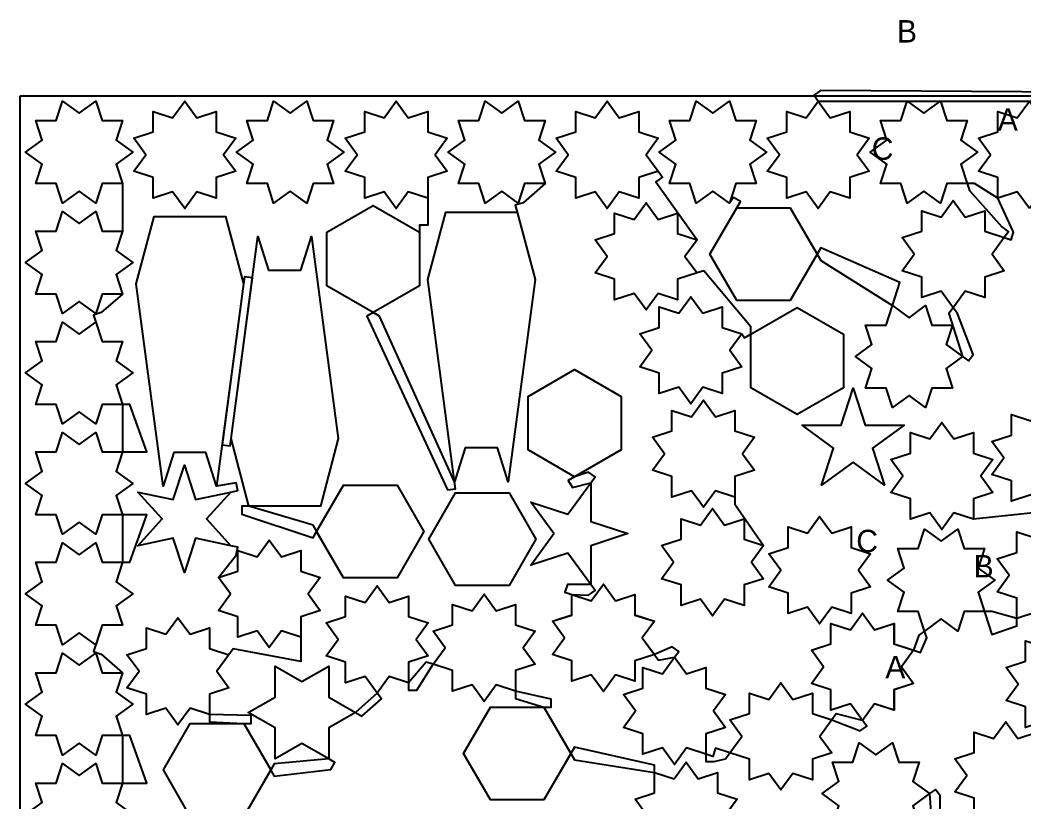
# Model space of a CAD drawing. Extents: x -15 to 2800, y 0 to 2188.
# Drawn here: x 0 to 1830, y 762 to 2188 of the extents above; entities that cross this region are included whole.
import ezdxf

# ---------------------------------------------------------------- set-up
doc = ezdxf.new("R2010")
doc.units = 0
doc.header["$LTSCALE"] = 41
doc.styles.get("Standard").update_dxf_attribs({"font": 'txt', "height": 1})

msp = doc.modelspace()

# ---------------------------------------------------------------- linework, layer by layer
at = {"layer": 'BORDER_D0_T132.1_RK1_A0_W0_EM1'}
for points in [[(2193.9, 2054.7), (1459.57, 2059.34), (1447.68, 2050.7), (1455.45, 2040), (1477.4, 2009.8), (1512.9, 2021.33), (1512.9, 1984), (1548.41, 1972.46), (1526.46, 1942.26), (1548.41, 1912.06), (1512.9, 1900.52), (1512.9, 1863.19)], [(186.81, 1889.59), (149.48, 1889.59), (137.94, 1854.09), (107.74, 1876.03), (77.54, 1854.09), (66, 1889.59), (28.67, 1889.59), (40.2, 1925.1), (10, 1947.04), (40.2, 1968.99), (28.67, 2004.49), (66, 2004.49), (77.54, 2040), (107.74, 2018.06), (137.94, 2040), (149.48, 2004.49), (186.81, 2004.49), (175.28, 1968.99), (205.48, 1947.04), (175.28, 1925.1), (186.81, 1889.59), (186.81, 1803.06), (175.28, 1767.56), (205.48, 1745.61), (175.28, 1723.67), (186.81, 1688.16), (147.84, 1654.26), (133.85, 1649.72), (137.94, 1637.14), (149.48, 1601.63), (186.81, 1601.63), (175.28, 1566.13), (205.48, 1544.18), (175.28, 1522.24), (186.81, 1486.73), (186.81, 1400.2), (175.28, 1364.69), (205.48, 1342.75), (175.28, 1320.81), (186.81, 1285.3), (186.81, 1198.77), (175.28, 1163.26), (205.48, 1141.32), (175.28, 1119.38), (186.81, 1083.87), (149.48, 1083.87), (133.85, 1035.78), (147.84, 1031.24), (186.81, 997.4), (175.28, 961.9), (205.48, 939.95), (175.28, 918.01), (186.81, 882.5), (186.81, 796.01), (175.28, 760.5)], [(522.79, 1854.09), (492.59, 1876.03), (462.39, 1854.09), (450.85, 1889.59), (413.52, 1889.59), (425.05, 1925.1), (394.85, 1947.04), (425.05, 1968.99), (413.52, 2004.49), (450.85, 2004.49), (462.39, 2040), (492.59, 2018.06), (522.79, 2040), (534.33, 2004.49), (571.66, 2004.49), (560.13, 1968.99), (590.33, 1947.04), (560.13, 1925.1), (571.66, 1889.59)], [(957.34, 1889.59), (920.01, 1889.59), (908.47, 1854.09), (878.27, 1876.03), (848.06, 1854.09), (836.53, 1889.59), (799.19, 1889.59), (810.73, 1925.1), (780.53, 1947.04), (810.73, 1968.99), (799.19, 2004.49), (836.53, 2004.49), (848.06, 2040), (878.27, 2018.06), (908.47, 2040), (920.01, 2004.49), (957.34, 2004.49), (945.8, 1968.99), (976.01, 1947.04), (945.8, 1925.1), (957.34, 1889.59), (917.17, 1854.29), (902.96, 1850.52), (906.34, 1837.73), (938.92, 1714.76), (890.05, 1345.85), (870.51, 1407.34), (811.86, 1407.34), (792.32, 1345.85), (655.28, 1647.63), (643.82, 1654.25), (559.17, 1703.12), (559.17, 1800.86), (643.82, 1849.73), (728.46, 1800.86)], [(743.26, 1863.19), (707.75, 1874.72), (685.81, 1844.52), (663.86, 1874.72), (628.36, 1863.19), (628.36, 1900.52), (592.85, 1912.06), (614.79, 1942.26), (592.85, 1972.46), (628.36, 1984), (628.36, 2021.33), (663.86, 2009.8), (685.81, 2040), (707.75, 2009.8), (743.26, 2021.33), (743.26, 1984), (778.76, 1972.46), (756.82, 1942.26), (778.76, 1912.06), (743.26, 1900.52), (743.26, 1814.09), (728.46, 1814.09), (728.46, 1703.12), (643.82, 1654.25), (632.36, 1647.63), (779.48, 1330.81), (794.05, 1332.74), (792.32, 1345.85), (743.45, 1714.76), (776.03, 1837.73), (906.34, 1837.73)], [(1128.1, 1863.19), (1092.59, 1874.72), (1070.65, 1844.52), (1048.71, 1874.72), (1013.2, 1863.19), (1013.2, 1900.52), (977.7, 1912.06), (999.64, 1942.26), (977.7, 1972.46), (1013.2, 1984), (1013.2, 2021.33), (1048.71, 2009.8), (1070.65, 2040), (1092.59, 2009.8), (1128.1, 2021.33), (1128.1, 1984), (1163.61, 1972.46), (1141.66, 1942.26), (1163.61, 1912.06), (1171.38, 1901.35), (1159.49, 1892.71), (1234.34, 1787.11), (1212.39, 1756.91), (1234.34, 1726.71)], [(1840.27, 1844.52), (1818.32, 1874.72), (1782.81, 1863.19), (1740.15, 1889.59), (1689.59, 1889.59), (1678.05, 1854.09), (1647.85, 1876.03), (1617.65, 1854.09), (1606.11, 1889.59), (1568.78, 1889.59), (1580.31, 1925.1), (1550.11, 1947.04), (1580.31, 1968.99), (1568.78, 2004.49), (1606.11, 2004.49), (1617.65, 2040), (1647.85, 2018.06), (1678.05, 2040), (1689.59, 2004.49), (1726.92, 2004.49), (1715.39, 1968.99), (1745.59, 1947.04), (1715.39, 1925.1), (1726.92, 1889.59), (1731.01, 1877.01), (1790.37, 1810.49), (1802.27, 1801.85), (1794.49, 1791.14), (1772.55, 1760.94), (1794.49, 1730.74), (1758.98, 1719.2), (1758.98, 1681.87), (1723.48, 1693.4), (1701.53, 1663.2), (1693.76, 1652.5), (1718.64, 1574.05), (1688.44, 1552.1), (1699.98, 1516.6), (1662.64, 1516.6), (1651.11, 1481.09), (1620.9, 1503.04), (1590.7, 1481.09), (1579.16, 1516.6), (1541.83, 1516.6), (1553.37, 1552.1), (1523.16, 1574.05), (1553.37, 1595.99), (1541.83, 1631.5), (1579.16, 1631.5), (1590.7, 1667), (1604.33, 1708.94), (1459.92, 1772.22), (1453.3, 1760.76), (1404.43, 1676.12), (1306.69, 1676.12), (1257.82, 1760.76), (1306.69, 1845.41), (1313.31, 1856.87), (1300.58, 1864.22), (1293.27, 1854.09), (1263.06, 1876.03), (1232.86, 1854.09), (1221.32, 1889.59), (1183.99, 1889.59), (1195.53, 1925.1), (1165.32, 1947.04), (1195.53, 1968.99), (1183.99, 2004.49), (1221.32, 2004.49), (1232.86, 2040), (1263.06, 2018.06), (1293.27, 2040), (1304.81, 2004.49), (1342.14, 2004.49), (1330.6, 1968.99), (1360.81, 1947.04), (1330.6, 1925.1), (1342.14, 1889.59)], [(1306.69, 1845.41), (1404.43, 1845.41), (1459.92, 1749.31), (1590.7, 1667), (1620.9, 1645.06), (1651.11, 1667), (1662.64, 1631.5), (1699.98, 1631.5), (1688.44, 1595.99), (1729.35, 1566.27), (1737.99, 1578.16), (1709.31, 1652.5), (1701.53, 1663.2), (1679.59, 1693.4), (1644.08, 1681.87), (1644.08, 1719.2), (1608.58, 1730.74), (1630.52, 1760.94), (1608.58, 1791.14), (1644.08, 1802.68), (1644.08, 1840.01), (1679.59, 1828.48), (1701.53, 1858.68), (1723.48, 1828.48), (1758.98, 1840.01), (1758.98, 1802.68), (1807.07, 1787.06), (1811.61, 1801.04), (1782.81, 1863.19), (1782.81, 1900.52), (1747.31, 1912.06), (1769.25, 1942.26), (1747.31, 1972.46), (1782.81, 1984), (1782.81, 2021.33), (1818.32, 2009.8), (1840.27, 2040)], [(1512.9, 1863.19), (1477.4, 1874.72), (1455.45, 1844.52), (1433.51, 1874.72), (1398, 1863.19), (1398, 1900.52), (1362.5, 1912.06), (1384.44, 1942.26), (1362.5, 1972.46), (1398, 1984), (1398, 2021.33), (1433.51, 2009.8), (1455.45, 2040), (2180.67, 2040)], [(1163.61, 1912.06), (1128.1, 1900.52), (1128.1, 1863.19)], [(571.66, 1889.59), (534.33, 1889.59), (522.79, 1854.09)], [(1342.14, 1889.59), (1304.81, 1889.59), (1293.27, 1854.09)], [(1501.6, 1517.1), (1416.95, 1468.23), (1332.31, 1517.1), (1332.31, 1628.07), (1246.92, 1730.8), (1234.34, 1726.71), (1198.83, 1715.17), (1198.83, 1677.84), (1163.32, 1689.37), (1141.38, 1659.17), (1119.44, 1689.37), (1083.93, 1677.84), (1083.93, 1715.17), (1048.42, 1726.71), (1070.37, 1756.91), (1048.42, 1787.11), (1083.93, 1798.65), (1083.93, 1835.98), (1119.44, 1824.45), (1141.38, 1854.65), (1163.32, 1824.45), (1198.83, 1835.98), (1198.83, 1798.65), (1234.34, 1787.11)], [(186.81, 1688.16), (149.48, 1688.16), (137.94, 1652.66), (107.74, 1674.6), (77.54, 1652.66), (66, 1688.16), (28.67, 1688.16), (40.2, 1723.67), (10, 1745.61), (40.2, 1767.56), (28.67, 1803.06), (66, 1803.06), (77.54, 1838.57), (107.74, 1816.63), (137.94, 1838.57), (149.48, 1803.06), (186.81, 1803.06)], [(511.92, 1062.04), (476.42, 1073.57), (454.47, 1043.37), (432.53, 1073.57), (397.02, 1062.04), (397.02, 1099.37), (361.52, 1110.91), (383.46, 1141.11), (361.52, 1171.31), (394.1, 1211.94), (397.17, 1226.32), (384.23, 1229.09), (319.85, 1242.85), (299.59, 1180.22), (279.32, 1242.85), (214.94, 1229.09), (259.06, 1277.96), (214.94, 1326.83), (279.32, 1313.06), (299.59, 1375.7), (319.85, 1313.06), (384.23, 1326.83), (397.17, 1329.59), (394.1, 1343.97), (358.45, 1337.71), (338.9, 1399.19), (280.25, 1399.19), (260.7, 1337.71), (211.84, 1706.62), (244.41, 1829.59), (374.73, 1829.59), (407.32, 1706.62), (368.45, 1413.19), (383.03, 1411.26), (384.76, 1424.37), (433.63, 1793.28), (453.18, 1731.8), (511.83, 1731.8), (531.37, 1793.28), (580.24, 1424.37), (547.66, 1301.4), (404.11, 1301.4), (404.11, 1286.7), (534.13, 1243.65), (540.74, 1255.11), (589.61, 1339.76), (687.35, 1339.76), (736.22, 1255.11), (687.35, 1170.47)], [(687.35, 1170.47), (589.61, 1170.47), (534.13, 1266.57), (417.34, 1301.4), (384.76, 1424.37), (423.63, 1717.8), (409.05, 1719.73), (407.32, 1706.62), (358.45, 1337.71)], [(1315.98, 1615.82), (1294.03, 1585.62), (1315.98, 1555.41), (1280.47, 1543.88), (1280.47, 1506.54), (1244.96, 1518.08), (1223.02, 1487.88), (1201.08, 1518.08), (1165.57, 1506.54), (1165.57, 1543.88), (1130.06, 1555.41), (1152.01, 1585.62), (1130.06, 1615.82), (1165.57, 1627.36), (1165.57, 1664.69), (1201.08, 1653.15), (1223.02, 1683.36), (1244.96, 1653.15), (1280.47, 1664.69), (1280.47, 1627.36), (1315.98, 1615.82), (1320.85, 1608.22), (1332.31, 1614.84), (1416.95, 1663.71), (1501.6, 1614.84), (1501.6, 1517.1)], [(137.94, 1048.36), (107.74, 1070.31), (77.54, 1048.36), (66, 1083.87), (28.67, 1083.87), (40.2, 1119.38), (10, 1141.32), (40.2, 1163.26), (28.67, 1198.77), (66, 1198.77), (77.54, 1234.28), (107.74, 1212.33), (137.94, 1234.28), (149.48, 1198.77), (200.04, 1198.77), (230.91, 1285.3), (149.48, 1285.3), (137.94, 1249.8), (107.74, 1271.74), (77.54, 1249.8), (66, 1285.3), (28.67, 1285.3), (40.2, 1320.81), (10, 1342.75), (40.2, 1364.69), (28.67, 1400.2), (66, 1400.2), (77.54, 1435.71), (107.74, 1413.76), (137.94, 1435.71), (149.48, 1400.2), (230.91, 1400.2), (200.04, 1486.73), (149.48, 1486.73), (137.94, 1451.23), (107.74, 1473.17), (77.54, 1451.23), (66, 1486.73), (28.67, 1486.73), (40.2, 1522.24), (10, 1544.18), (40.2, 1566.13), (28.67, 1601.63), (66, 1601.63), (77.54, 1637.14), (107.74, 1615.19), (137.94, 1637.14)], [(1852.78, 1107.62), (1817.28, 1096.08), (1771.75, 1108.94), (1721.18, 1108.94), (1709.65, 1073.43), (1679.44, 1095.38), (1649.24, 1073.43), (1638.54, 1065.66), (1629, 1038.33), (1607.05, 1008.13), (1629, 977.92), (1593.49, 966.39), (1593.49, 929.05), (1557.99, 940.59), (1536.04, 910.39), (1487.95, 922.04), (1480.17, 911.33), (1458.23, 881.13), (1480.17, 850.93), (1444.67, 839.39), (1444.67, 802.06), (1409.16, 813.59), (1387.21, 783.39), (1365.27, 813.59), (1329.77, 802.06), (1329.77, 839.39), (1294.26, 850.93), (1268.04, 859.45), (1263.19, 844.53), (1250.61, 848.62), (1215.1, 860.15), (1193.16, 829.95), (1171.21, 860.15), (1135.71, 848.62), (1135.71, 885.95), (1100.2, 897.49), (1122.15, 927.69), (1100.2, 957.89), (1135.71, 969.43), (1135.71, 1006.76), (1171.21, 995.23), (1193.16, 1025.43), (1200.93, 1036.13), (1189.04, 1044.77), (1156.5, 1030.68), (1120.99, 1019.14), (1120.99, 981.81), (1085.48, 993.34), (1063.54, 963.14), (1041.6, 993.34), (1006.09, 981.81), (1006.09, 1019.14), (970.59, 1030.68), (992.53, 1060.88), (970.59, 1091.08), (1006.09, 1102.62), (1006.09, 1139.95), (1036.51, 1138.72), (1048.41, 1147.36), (1040.63, 1158.06), (998.89, 1215.52), (931.35, 1193.57), (973.09, 1251.02), (931.35, 1308.47), (998.89, 1286.53), (1040.63, 1343.98), (1048.41, 1354.68), (1036.51, 1363.32), (1011.13, 1354.79), (926.48, 1403.66), (926.48, 1501.4), (1011.13, 1550.27), (1095.78, 1501.4), (1095.78, 1403.66)], [(1576.32, 1339.66), (1518.87, 1381.4), (1461.42, 1339.66), (1483.36, 1407.19), (1425.91, 1448.93), (1496.92, 1448.93), (1518.87, 1516.47), (1540.81, 1448.93), (1611.82, 1448.93)], [(1303.54, 1317.76), (1268.03, 1329.3), (1246.09, 1299.1), (1224.15, 1329.3), (1188.64, 1317.76), (1188.64, 1355.1), (1153.13, 1366.63), (1175.08, 1396.84), (1153.13, 1427.04), (1188.64, 1438.58), (1188.64, 1475.91), (1224.15, 1464.37), (1246.09, 1494.58), (1268.03, 1464.37), (1303.54, 1475.91), (1303.54, 1438.58), (1339.05, 1427.04), (1317.1, 1396.84), (1339.05, 1366.63), (1303.54, 1355.1), (1303.54, 1304.53), (1355.59, 1229.31), (1333.65, 1199.11), (1355.59, 1168.9)], [(1843.03, 1321.71), (1807.52, 1310.17), (1807.52, 1347.5), (1772.02, 1359.04), (1793.96, 1389.24), (1772.02, 1419.45), (1807.52, 1430.98), (1807.52, 1468.32), (1843.03, 1456.78)], [(1611.82, 1448.93), (1554.37, 1407.19), (1576.32, 1339.66)], [(1922.42, 1296.94), (1738.32, 1277.29), (1702.81, 1288.83), (1680.87, 1258.63), (1658.92, 1288.83), (1623.42, 1277.29), (1623.42, 1314.63), (1587.91, 1326.16), (1609.86, 1356.37), (1587.91, 1386.57), (1623.42, 1398.11), (1623.42, 1435.44), (1658.92, 1423.9), (1680.87, 1454.11), (1702.81, 1423.9), (1738.32, 1435.44), (1738.32, 1398.11), (1773.82, 1386.57)], [(1095.78, 1403.66), (999.67, 1348.17), (1007.02, 1335.44), (1040.63, 1343.98), (1040.63, 1272.96), (1108.17, 1251.02), (1040.63, 1229.08), (1040.63, 1158.06), (998.05, 1158.02), (993.51, 1144.04), (1041.6, 1128.42), (1063.54, 1158.62), (1085.48, 1128.42), (1120.99, 1139.95), (1120.99, 1102.62), (1156.5, 1091.08), (1134.55, 1060.88), (1164.27, 1019.98), (1193.16, 1025.43), (1215.1, 995.23), (1250.61, 1006.76), (1250.61, 969.43), (1286.11, 957.89), (1264.17, 927.69), (1286.11, 897.49), (1250.61, 885.95), (1250.61, 835.39), (1265.31, 835.39), (1286.48, 840.22), (1294.26, 850.93), (1316.2, 881.13), (1294.26, 911.33), (1329.77, 922.87), (1329.77, 960.2), (1365.27, 948.67), (1387.21, 978.87), (1409.16, 948.67), (1444.67, 960.2), (1444.67, 922.87), (1480.17, 911.33), (1531.93, 891.04), (1543.82, 899.68), (1536.04, 910.39), (1514.1, 940.59), (1478.59, 929.05), (1478.59, 966.39), (1443.09, 977.92), (1465.03, 1008.13), (1443.09, 1038.33), (1478.59, 1049.87), (1478.59, 1087.2), (1514.1, 1075.67), (1536.04, 1105.87), (1557.99, 1075.67), (1593.49, 1087.2), (1593.49, 1049.87), (1641.58, 1034.24), (1653.33, 1060.85), (1649.24, 1073.43), (1637.7, 1108.94), (1600.37, 1108.94), (1611.91, 1144.44), (1581.7, 1166.39), (1611.91, 1188.33), (1600.37, 1223.84), (1637.7, 1223.84), (1649.24, 1259.34), (1679.44, 1237.4), (1709.65, 1259.34), (1721.18, 1223.84), (1758.52, 1223.84), (1746.98, 1188.33), (1777.18, 1166.39), (1746.98, 1144.44), (1772.14, 1067), (1817.28, 1082.85), (1817.28, 1133.41), (1781.77, 1144.95), (1803.71, 1175.15), (1781.77, 1205.36), (1817.28, 1216.89), (1817.28, 1254.23), (1852.78, 1242.69)], [(1773.82, 1386.57), (1751.88, 1356.37), (1773.82, 1326.16), (1738.32, 1314.63), (1738.32, 1277.29)], [(384.23, 1326.83), (340.12, 1277.96), (384.23, 1229.09)], [(1355.59, 1168.9), (1320.09, 1157.37), (1320.09, 1120.03), (1284.58, 1131.57), (1262.64, 1101.37), (1240.69, 1131.57), (1205.19, 1120.03), (1205.19, 1157.37), (1169.68, 1168.9), (1191.63, 1199.11), (1169.68, 1229.31), (1205.19, 1240.85), (1205.19, 1278.18), (1240.69, 1266.64), (1262.64, 1296.85), (1284.58, 1266.64), (1320.09, 1278.18), (1320.09, 1240.85), (1355.59, 1229.31)], [(361.52, 1171.31), (397.02, 1182.85), (397.02, 1220.18), (432.53, 1208.65), (454.47, 1238.85), (476.42, 1208.65), (511.92, 1220.18), (511.92, 1182.85), (547.43, 1171.31), (525.48, 1141.11), (547.43, 1110.91), (511.92, 1099.37), (511.92, 1017.94), (388.63, 1040.79), (380.86, 1030.09), (358.91, 999.88), (380.86, 969.68), (345.35, 958.14), (345.35, 907.58), (408.12, 904.52), (463.6, 808.41), (566.84, 820.71), (574.19, 833.44), (562.74, 840.06), (513.87, 868.27), (465, 840.06), (465, 896.49), (416.13, 924.7), (465, 952.92), (465, 1009.35), (513.87, 981.13), (562.74, 1009.35), (562.74, 952.92), (623.06, 918.09), (658.82, 949.6), (651.04, 960.3), (629.1, 990.5), (593.59, 978.97), (593.59, 1016.3), (558.08, 1027.84), (580.03, 1058.04), (558.08, 1088.24), (593.59, 1099.78), (593.59, 1137.11), (629.1, 1125.58), (651.04, 1155.78), (672.98, 1125.58), (708.49, 1137.11), (708.49, 1099.78), (744, 1088.24), (722.05, 1058.04), (744, 1027.84), (708.49, 1016.3), (708.49, 965.74), (723.19, 965.74), (753.1, 1012.64), (775.04, 1042.84), (753.1, 1073.05), (788.6, 1084.58), (788.6, 1121.92), (824.11, 1110.38), (846.05, 1140.58), (868, 1110.38), (903.5, 1121.92), (903.5, 1084.58), (939.01, 1073.05), (917.07, 1042.84), (939.01, 1012.64), (903.5, 1001.1), (903.5, 950.54), (955.21, 934.43), (1010.7, 838.33), (1156.88, 815.4), (1192.38, 803.86), (1214.33, 834.07), (1236.27, 803.86), (1271.78, 815.4), (1271.78, 778.07), (1307.28, 766.53)], [(310.38, 735.22), (261.51, 819.87), (310.38, 904.52), (421.35, 904.52), (421.35, 919.22), (345.35, 920.81), (309.84, 932.35), (287.9, 902.14), (265.96, 932.35), (230.45, 920.81), (230.45, 958.14), (194.94, 969.68), (216.89, 999.88), (194.94, 1030.09), (230.45, 1041.62), (230.45, 1078.96), (265.96, 1067.42), (287.9, 1097.62), (309.84, 1067.42), (345.35, 1078.96), (345.35, 1041.62), (380.86, 1030.09)], [(40.2, 760.5), (28.67, 796.01), (66, 796.01), (77.54, 831.51), (107.74, 809.57), (137.94, 831.51), (149.48, 796.01), (230.91, 796.01), (200.04, 882.5), (149.48, 882.5), (137.94, 846.99), (107.74, 868.94), (77.54, 846.99), (66, 882.5), (28.67, 882.5), (40.2, 918.01), (10, 939.95), (40.2, 961.9), (28.67, 997.4), (66, 997.4), (77.54, 1032.91), (107.74, 1010.96), (137.94, 1032.91), (149.48, 997.4), (186.81, 997.4)], [(1143.31, 736.33), (1121.37, 766.53), (1156.88, 778.07), (1156.88, 828.63), (1010.7, 861.25), (1004.08, 849.79), (955.21, 765.14), (857.47, 765.14), (808.6, 849.79), (857.47, 934.43), (968.44, 934.43), (968.44, 949.13), (903.5, 963.77), (868, 975.31), (846.05, 945.1), (824.11, 975.31), (788.6, 963.77), (788.6, 1001.1), (753.1, 1012.64), (740.52, 1016.73), (708.49, 978.97), (672.98, 990.5), (651.04, 960.3), (611.61, 924.7), (562.74, 896.49), (562.74, 840.06), (463.6, 831.33), (456.99, 819.87), (408.12, 735.22)], [(1833.36, 934.98), (1797.85, 946.52), (1819.8, 976.72), (1797.85, 1006.93), (1833.36, 1018.46)], [(1739.67, 730.93), (1739.67, 768.26), (1704.16, 779.8), (1726.1, 810), (1704.16, 840.2), (1739.67, 851.74), (1739.67, 889.07), (1775.17, 877.54), (1797.12, 907.74), (1819.06, 877.54), (1854.57, 889.07)], [(1492.9, 754.76), (1462.7, 776.71), (1492.9, 798.65), (1481.36, 834.16), (1518.7, 834.16), (1530.23, 869.66), (1560.44, 847.72), (1590.64, 869.66), (1602.18, 834.16), (1639.51, 834.16), (1627.97, 798.65), (1658.18, 776.71), (1661.67, 726.1)], [(1677.23, 726.1), (1677.52, 772.59), (1668.88, 784.48), (1658.18, 776.71), (1627.97, 754.76)], [(1307.28, 766.53), (1285.34, 736.33)]]:
    msp.add_lwpolyline(points, dxfattribs=at)
for points in [[(357.61, 1863.19), (322.1, 1874.72), (300.15, 1844.52), (278.21, 1874.72), (242.71, 1863.19), (242.71, 1900.52), (207.2, 1912.06), (229.14, 1942.26), (207.2, 1972.46), (242.71, 1984), (242.71, 2021.33), (278.21, 2009.8), (300.15, 2040), (322.1, 2009.8), (357.61, 2021.33), (357.61, 1984), (393.11, 1972.46), (371.17, 1942.26), (393.11, 1912.06), (357.61, 1900.52), (357.61, 1863.19)], [(793.95, 1156.36), (745.08, 1241.01), (793.95, 1325.66), (891.69, 1325.66), (940.56, 1241.01), (891.69, 1156.36), (793.95, 1156.36)], [(1515.39, 1105.22), (1479.88, 1116.76), (1457.94, 1086.56), (1435.99, 1116.76), (1400.48, 1105.22), (1400.48, 1142.56), (1364.98, 1154.09), (1386.92, 1184.3), (1364.98, 1214.5), (1400.48, 1226.04), (1400.48, 1263.37), (1435.99, 1251.83), (1457.94, 1282.04), (1479.88, 1251.83), (1515.39, 1263.37), (1515.39, 1226.04), (1550.89, 1214.5), (1528.95, 1184.3), (1550.89, 1154.09), (1515.39, 1142.56), (1515.39, 1105.22)]]:
    msp.add_lwpolyline(points, close=True, dxfattribs=at)
at = {"layer": 'BORDER_D0_T132_RK1_A0_W0_EM1_RI1_ID0006'}
for points in [[(205.48, 1947.05), (175.28, 1925.1), (186.81, 1889.6), (149.48, 1889.6), (137.94, 1854.09), (107.74, 1876.03), (77.54, 1854.09), (66, 1889.6), (28.67, 1889.6), (40.2, 1925.1), (10, 1947.05), (40.2, 1968.99), (28.67, 2004.5), (66, 2004.5), (77.54, 2040), (107.74, 2018.06), (137.94, 2040), (149.48, 2004.5), (186.81, 2004.5), (175.28, 1968.99), (205.48, 1947.05)], [(300.16, 1844.52), (278.21, 1874.72), (242.71, 1863.19), (242.71, 1900.52), (207.2, 1912.05), (229.14, 1942.26), (207.2, 1972.45), (242.71, 1984), (242.71, 2021.32), (278.21, 2009.79), (300.16, 2040), (322.1, 2009.79), (357.62, 2021.32), (357.62, 1984), (393.12, 1972.45), (371.18, 1942.26), (393.12, 1912.05), (357.62, 1900.52), (357.62, 1863.19), (322.1, 1874.72), (300.16, 1844.52)], [(590.33, 1947.05), (560.13, 1925.1), (571.66, 1889.6), (534.33, 1889.6), (522.79, 1854.09), (492.59, 1876.03), (462.39, 1854.09), (450.85, 1889.6), (413.52, 1889.6), (425.05, 1925.1), (394.85, 1947.05), (425.05, 1968.99), (413.52, 2004.5), (450.85, 2004.5), (462.39, 2040), (492.59, 2018.06), (522.79, 2040), (534.33, 2004.5), (571.66, 2004.5), (560.13, 1968.99), (590.33, 1947.05)], [(685.81, 1844.52), (663.86, 1874.72), (628.36, 1863.19), (628.36, 1900.52), (592.85, 1912.05), (614.79, 1942.26), (592.85, 1972.45), (628.36, 1984), (628.36, 2021.32), (663.86, 2009.79), (685.81, 2040), (707.75, 2009.79), (743.27, 2021.32), (743.27, 1984), (778.77, 1972.45), (756.83, 1942.26), (778.77, 1912.05), (743.27, 1900.52), (743.27, 1863.19), (707.75, 1874.72), (685.81, 1844.52)], [(976.01, 1947.05), (945.81, 1925.1), (957.34, 1889.6), (920.01, 1889.6), (908.47, 1854.09), (878.27, 1876.03), (848.07, 1854.09), (836.53, 1889.6), (799.2, 1889.6), (810.73, 1925.1), (780.53, 1947.05), (810.73, 1968.99), (799.2, 2004.5), (836.53, 2004.5), (848.07, 2040), (878.27, 2018.06), (908.47, 2040), (920.01, 2004.5), (957.34, 2004.5), (945.81, 1968.99), (976.01, 1947.05)], [(1070.65, 1844.52), (1048.7, 1874.72), (1013.2, 1863.19), (1013.2, 1900.52), (977.69, 1912.05), (999.63, 1942.26), (977.69, 1972.45), (1013.2, 1984), (1013.2, 2021.32), (1048.7, 2009.79), (1070.65, 2040), (1092.59, 2009.79), (1128.11, 2021.32), (1128.11, 1984), (1163.61, 1972.45), (1141.67, 1942.26), (1163.61, 1912.05), (1128.11, 1900.52), (1128.11, 1863.19), (1092.59, 1874.72), (1070.65, 1844.52)], [(1360.8, 1947.05), (1330.6, 1925.1), (1342.13, 1889.6), (1304.8, 1889.6), (1293.26, 1854.09), (1263.06, 1876.03), (1232.86, 1854.09), (1221.32, 1889.6), (1183.99, 1889.6), (1195.52, 1925.1), (1165.32, 1947.05), (1195.52, 1968.99), (1183.99, 2004.5), (1221.32, 2004.5), (1232.86, 2040), (1263.06, 2018.06), (1293.26, 2040), (1304.8, 2004.5), (1342.13, 2004.5), (1330.6, 1968.99), (1360.8, 1947.05)], [(1455.45, 1844.52), (1433.5, 1874.72), (1398, 1863.19), (1398, 1900.52), (1362.49, 1912.05), (1384.43, 1942.26), (1362.49, 1972.45), (1398, 1984), (1398, 2021.32), (1433.5, 2009.79), (1455.45, 2040), (1477.39, 2009.79), (1512.91, 2021.32), (1512.91, 1984), (1548.41, 1972.45), (1526.47, 1942.26), (1548.41, 1912.05), (1512.91, 1900.52), (1512.91, 1863.19), (1477.39, 1874.72), (1455.45, 1844.52)], [(1745.59, 1947.05), (1715.39, 1925.1), (1726.92, 1889.6), (1689.59, 1889.6), (1678.05, 1854.09), (1647.85, 1876.03), (1617.65, 1854.09), (1606.11, 1889.6), (1568.78, 1889.6), (1580.31, 1925.1), (1550.11, 1947.05), (1580.31, 1968.99), (1568.78, 2004.5), (1606.11, 2004.5), (1617.65, 2040), (1647.85, 2018.06), (1678.05, 2040), (1689.59, 2004.5), (1726.92, 2004.5), (1715.39, 1968.99), (1745.59, 1947.05)], [(1840.27, 1844.52), (1818.32, 1874.72), (1782.82, 1863.19), (1782.82, 1900.52), (1747.31, 1912.05), (1769.25, 1942.26), (1747.31, 1972.45), (1782.82, 1984), (1782.82, 2021.32), (1818.32, 2009.79), (1840.27, 2040), (1862.21, 2009.79), (1897.73, 2021.32), (1897.73, 1984), (1933.23, 1972.45), (1911.29, 1942.26), (1933.23, 1912.05), (1897.73, 1900.52), (1897.73, 1863.19), (1862.21, 1874.72), (1840.27, 1844.52)], [(1141.38, 1659.18), (1119.43, 1689.38), (1083.93, 1677.85), (1083.93, 1715.18), (1048.42, 1726.71), (1070.36, 1756.92), (1048.42, 1787.11), (1083.93, 1798.66), (1083.93, 1835.98), (1119.43, 1824.45), (1141.38, 1854.66), (1163.32, 1824.45), (1198.84, 1835.98), (1198.84, 1798.66), (1234.34, 1787.11), (1212.4, 1756.92), (1234.34, 1726.71), (1198.84, 1715.18), (1198.84, 1677.85), (1163.32, 1689.38), (1141.38, 1659.18)], [(1701.53, 1663.21), (1679.58, 1693.41), (1644.08, 1681.88), (1644.08, 1719.21), (1608.57, 1730.74), (1630.51, 1760.95), (1608.57, 1791.14), (1644.08, 1802.69), (1644.08, 1840.01), (1679.58, 1828.48), (1701.53, 1858.69), (1723.47, 1828.48), (1758.99, 1840.01), (1758.99, 1802.69), (1794.49, 1791.14), (1772.55, 1760.95), (1794.49, 1730.74), (1758.99, 1719.21), (1758.99, 1681.88), (1723.47, 1693.41), (1701.53, 1663.21)], [(205.48, 1745.62), (175.28, 1723.67), (186.81, 1688.17), (149.48, 1688.17), (137.94, 1652.66), (107.74, 1674.6), (77.54, 1652.66), (66, 1688.17), (28.67, 1688.17), (40.2, 1723.67), (10, 1745.62), (40.2, 1767.56), (28.67, 1803.07), (66, 1803.07), (77.54, 1838.57), (107.74, 1816.63), (137.94, 1838.57), (149.48, 1803.07), (186.81, 1803.07), (175.28, 1767.56), (205.48, 1745.62)], [(1223.02, 1487.88), (1201.07, 1518.08), (1165.57, 1506.55), (1165.57, 1543.88), (1130.06, 1555.41), (1152, 1585.62), (1130.06, 1615.81), (1165.57, 1627.36), (1165.57, 1664.68), (1201.07, 1653.15), (1223.02, 1683.36), (1244.96, 1653.15), (1280.48, 1664.68), (1280.48, 1627.36), (1315.98, 1615.81), (1294.04, 1585.62), (1315.98, 1555.41), (1280.48, 1543.88), (1280.48, 1506.55), (1244.96, 1518.08), (1223.02, 1487.88)], [(1718.64, 1574.05), (1688.44, 1552.1), (1699.97, 1516.6), (1662.64, 1516.6), (1651.1, 1481.09), (1620.9, 1503.03), (1590.7, 1481.09), (1579.16, 1516.6), (1541.83, 1516.6), (1553.36, 1552.1), (1523.16, 1574.05), (1553.36, 1595.99), (1541.83, 1631.5), (1579.16, 1631.5), (1590.7, 1667), (1620.9, 1645.06), (1651.1, 1667), (1662.64, 1631.5), (1699.97, 1631.5), (1688.44, 1595.99), (1718.64, 1574.05)], [(205.48, 1544.19), (175.28, 1522.24), (186.81, 1486.74), (149.48, 1486.74), (137.94, 1451.23), (107.74, 1473.17), (77.54, 1451.23), (66, 1486.74), (28.67, 1486.74), (40.2, 1522.24), (10, 1544.19), (40.2, 1566.13), (28.67, 1601.64), (66, 1601.64), (77.54, 1637.14), (107.74, 1615.2), (137.94, 1637.14), (149.48, 1601.64), (186.81, 1601.64), (175.28, 1566.13), (205.48, 1544.19)], [(1246.09, 1299.1), (1224.14, 1329.3), (1188.64, 1317.77), (1188.64, 1355.1), (1153.13, 1366.63), (1175.07, 1396.84), (1153.13, 1427.03), (1188.64, 1438.58), (1188.64, 1475.9), (1224.14, 1464.37), (1246.09, 1494.58), (1268.03, 1464.37), (1303.55, 1475.9), (1303.55, 1438.58), (1339.05, 1427.03), (1317.11, 1396.84), (1339.05, 1366.63), (1303.55, 1355.1), (1303.55, 1317.77), (1268.03, 1329.3), (1246.09, 1299.1)], [(1864.97, 1291.51), (1843.02, 1321.71), (1807.52, 1310.18), (1807.52, 1347.51), (1772.01, 1359.04), (1793.95, 1389.25), (1772.01, 1419.44), (1807.52, 1430.99), (1807.52, 1468.31), (1843.02, 1456.78), (1864.97, 1486.99), (1886.91, 1456.78), (1922.43, 1468.31), (1922.43, 1430.99), (1957.93, 1419.44), (1935.99, 1389.25), (1957.93, 1359.04), (1922.43, 1347.51), (1922.43, 1310.18), (1886.91, 1321.71), (1864.97, 1291.51)], [(1680.87, 1258.63), (1658.92, 1288.83), (1623.42, 1277.3), (1623.42, 1314.63), (1587.91, 1326.16), (1609.85, 1356.37), (1587.91, 1386.56), (1623.42, 1398.11), (1623.42, 1435.43), (1658.92, 1423.9), (1680.87, 1454.11), (1702.81, 1423.9), (1738.33, 1435.43), (1738.33, 1398.11), (1773.83, 1386.56), (1751.89, 1356.37), (1773.83, 1326.16), (1738.33, 1314.63), (1738.33, 1277.3), (1702.81, 1288.83), (1680.87, 1258.63)], [(205.48, 1342.76), (175.28, 1320.81), (186.81, 1285.31), (149.48, 1285.31), (137.94, 1249.8), (107.74, 1271.74), (77.54, 1249.8), (66, 1285.31), (28.67, 1285.31), (40.2, 1320.81), (10, 1342.76), (40.2, 1364.7), (28.67, 1400.21), (66, 1400.21), (77.54, 1435.71), (107.74, 1413.77), (137.94, 1435.71), (149.48, 1400.21), (186.81, 1400.21), (175.28, 1364.7), (205.48, 1342.76)], [(1262.64, 1101.37), (1240.69, 1131.57), (1205.19, 1120.04), (1205.19, 1157.37), (1169.68, 1168.9), (1191.62, 1199.11), (1169.68, 1229.3), (1205.19, 1240.85), (1205.19, 1278.17), (1240.69, 1266.64), (1262.64, 1296.85), (1284.58, 1266.64), (1320.1, 1278.17), (1320.1, 1240.85), (1355.6, 1229.3), (1333.66, 1199.11), (1355.6, 1168.9), (1320.1, 1157.37), (1320.1, 1120.04), (1284.58, 1131.57), (1262.64, 1101.37)], [(1457.94, 1086.56), (1435.99, 1116.76), (1400.49, 1105.23), (1400.49, 1142.56), (1364.98, 1154.09), (1386.92, 1184.3), (1364.98, 1214.49), (1400.49, 1226.04), (1400.49, 1263.36), (1435.99, 1251.83), (1457.94, 1282.04), (1479.88, 1251.83), (1515.4, 1263.36), (1515.4, 1226.04), (1550.9, 1214.49), (1528.96, 1184.3), (1550.9, 1154.09), (1515.4, 1142.56), (1515.4, 1105.23), (1479.88, 1116.76), (1457.94, 1086.56)], [(1874.73, 1077.42), (1852.78, 1107.62), (1817.28, 1096.09), (1817.28, 1133.42), (1781.77, 1144.95), (1803.71, 1175.16), (1781.77, 1205.35), (1817.28, 1216.9), (1817.28, 1254.22), (1852.78, 1242.69), (1874.73, 1272.9), (1896.67, 1242.69), (1932.19, 1254.22), (1932.19, 1216.9), (1967.69, 1205.35), (1945.75, 1175.16), (1967.69, 1144.95), (1932.19, 1133.42), (1932.19, 1096.09), (1896.67, 1107.62), (1874.73, 1077.42)], [(1777.18, 1166.39), (1746.98, 1144.44), (1758.51, 1108.94), (1721.18, 1108.94), (1709.64, 1073.43), (1679.44, 1095.37), (1649.24, 1073.43), (1637.7, 1108.94), (1600.37, 1108.94), (1611.9, 1144.44), (1581.7, 1166.39), (1611.9, 1188.33), (1600.37, 1223.84), (1637.7, 1223.84), (1649.24, 1259.34), (1679.44, 1237.4), (1709.64, 1259.34), (1721.18, 1223.84), (1758.51, 1223.84), (1746.98, 1188.33), (1777.18, 1166.39)], [(205.48, 1141.32), (175.28, 1119.37), (186.81, 1083.87), (149.48, 1083.87), (137.94, 1048.36), (107.74, 1070.3), (77.54, 1048.36), (66, 1083.87), (28.67, 1083.87), (40.2, 1119.37), (10, 1141.32), (40.2, 1163.26), (28.67, 1198.77), (66, 1198.77), (77.54, 1234.27), (107.74, 1212.33), (137.94, 1234.27), (149.48, 1198.77), (186.81, 1198.77), (175.28, 1163.26), (205.48, 1141.32)], [(454.47, 1043.37), (432.52, 1073.57), (397.02, 1062.04), (397.02, 1099.37), (361.51, 1110.9), (383.45, 1141.11), (361.51, 1171.3), (397.02, 1182.85), (397.02, 1220.17), (432.52, 1208.64), (454.47, 1238.85), (476.41, 1208.64), (511.93, 1220.17), (511.93, 1182.85), (547.43, 1171.3), (525.49, 1141.11), (547.43, 1110.9), (511.93, 1099.37), (511.93, 1062.04), (476.41, 1073.57), (454.47, 1043.37)], [(651.04, 960.31), (629.09, 990.51), (593.59, 978.98), (593.59, 1016.31), (558.08, 1027.84), (580.02, 1058.05), (558.08, 1088.24), (593.59, 1099.79), (593.59, 1137.11), (629.09, 1125.58), (651.04, 1155.79), (672.98, 1125.58), (708.5, 1137.11), (708.5, 1099.79), (744, 1088.24), (722.06, 1058.05), (744, 1027.84), (708.5, 1016.31), (708.5, 978.98), (672.98, 990.51), (651.04, 960.31)], [(1063.54, 963.15), (1041.59, 993.35), (1006.09, 981.82), (1006.09, 1019.15), (970.58, 1030.68), (992.52, 1060.89), (970.58, 1091.08), (1006.09, 1102.63), (1006.09, 1139.95), (1041.59, 1128.42), (1063.54, 1158.63), (1085.48, 1128.42), (1121, 1139.95), (1121, 1102.63), (1156.5, 1091.08), (1134.56, 1060.89), (1156.5, 1030.68), (1121, 1019.15), (1121, 981.82), (1085.48, 993.35), (1063.54, 963.15)], [(846.05, 945.11), (824.1, 975.31), (788.6, 963.78), (788.6, 1001.11), (753.09, 1012.64), (775.03, 1042.85), (753.09, 1073.04), (788.6, 1084.59), (788.6, 1121.91), (824.1, 1110.38), (846.05, 1140.59), (867.99, 1110.38), (903.51, 1121.91), (903.51, 1084.59), (939.01, 1073.04), (917.07, 1042.85), (939.01, 1012.64), (903.51, 1001.11), (903.51, 963.78), (867.99, 975.31), (846.05, 945.11)], [(1536.04, 910.39), (1514.09, 940.59), (1478.59, 929.06), (1478.59, 966.39), (1443.08, 977.92), (1465.02, 1008.13), (1443.08, 1038.32), (1478.59, 1049.87), (1478.59, 1087.19), (1514.09, 1075.66), (1536.04, 1105.87), (1557.98, 1075.66), (1593.5, 1087.19), (1593.5, 1049.87), (1629, 1038.32), (1607.06, 1008.13), (1629, 977.92), (1593.5, 966.39), (1593.5, 929.06), (1557.98, 940.59), (1536.04, 910.39)], [(287.9, 902.15), (265.95, 932.35), (230.45, 920.82), (230.45, 958.15), (194.94, 969.68), (216.88, 999.89), (194.94, 1030.08), (230.45, 1041.63), (230.45, 1078.95), (265.95, 1067.42), (287.9, 1097.63), (309.84, 1067.42), (345.36, 1078.95), (345.36, 1041.63), (380.86, 1030.08), (358.92, 999.89), (380.86, 969.68), (345.36, 958.15), (345.36, 920.82), (309.84, 932.35), (287.9, 902.15)], [(1890.81, 878.99), (1868.86, 909.19), (1833.36, 897.66), (1833.36, 934.99), (1797.85, 946.52), (1819.79, 976.73), (1797.85, 1006.92), (1833.36, 1018.47), (1833.36, 1055.79), (1868.86, 1044.26), (1890.81, 1074.47), (1912.75, 1044.26), (1948.27, 1055.79), (1948.27, 1018.47), (1983.77, 1006.92), (1961.83, 976.73), (1983.77, 946.52), (1948.27, 934.99), (1948.27, 897.66), (1912.75, 909.19), (1890.81, 878.99)], [(205.48, 939.96), (175.28, 918.01), (186.81, 882.51), (149.48, 882.51), (137.94, 847), (107.74, 868.94), (77.54, 847), (66, 882.51), (28.67, 882.51), (40.2, 918.01), (10, 939.96), (40.2, 961.9), (28.67, 997.41), (66, 997.41), (77.54, 1032.91), (107.74, 1010.97), (137.94, 1032.91), (149.48, 997.41), (186.81, 997.41), (175.28, 961.9), (205.48, 939.96)], [(1193.16, 829.95), (1171.21, 860.15), (1135.71, 848.62), (1135.71, 885.95), (1100.2, 897.48), (1122.14, 927.69), (1100.2, 957.88), (1135.71, 969.43), (1135.71, 1006.75), (1171.21, 995.22), (1193.16, 1025.43), (1215.1, 995.22), (1250.62, 1006.75), (1250.62, 969.43), (1286.12, 957.88), (1264.18, 927.69), (1286.12, 897.48), (1250.62, 885.95), (1250.62, 848.62), (1215.1, 860.15), (1193.16, 829.95)], [(1387.21, 783.4), (1365.26, 813.6), (1329.76, 802.07), (1329.76, 839.4), (1294.25, 850.93), (1316.19, 881.14), (1294.25, 911.33), (1329.76, 922.88), (1329.76, 960.2), (1365.26, 948.67), (1387.21, 978.88), (1409.15, 948.67), (1444.67, 960.2), (1444.67, 922.88), (1480.17, 911.33), (1458.23, 881.14), (1480.17, 850.93), (1444.67, 839.4), (1444.67, 802.07), (1409.15, 813.6), (1387.21, 783.4)], [(1797.12, 712.26), (1775.17, 742.46), (1739.67, 730.93), (1739.67, 768.26), (1704.16, 779.79), (1726.1, 810), (1704.16, 840.19), (1739.67, 851.74), (1739.67, 889.06), (1775.17, 877.53), (1797.12, 907.74), (1819.06, 877.53), (1854.58, 889.06), (1854.58, 851.74), (1890.08, 840.19), (1868.14, 810), (1890.08, 779.79), (1854.58, 768.26), (1854.58, 730.93), (1819.06, 742.46), (1797.12, 712.26)], [(1658.18, 776.71), (1627.98, 754.76), (1639.51, 719.26), (1602.18, 719.26), (1590.64, 683.75), (1560.44, 705.69), (1530.24, 683.75), (1518.7, 719.26), (1481.37, 719.26), (1492.9, 754.76), (1462.7, 776.71), (1492.9, 798.65), (1481.37, 834.16), (1518.7, 834.16), (1530.24, 869.66), (1560.44, 847.72), (1590.64, 869.66), (1602.18, 834.16), (1639.51, 834.16), (1627.98, 798.65), (1658.18, 776.71)], [(205.48, 738.56), (175.28, 716.61), (186.81, 681.11), (149.48, 681.11), (137.94, 645.6), (107.74, 667.54), (77.54, 645.6), (66, 681.11), (28.67, 681.11), (40.2, 716.61), (10, 738.56), (40.2, 760.5), (28.67, 796.01), (66, 796.01), (77.54, 831.51), (107.74, 809.57), (137.94, 831.51), (149.48, 796.01), (186.81, 796.01), (175.28, 760.5), (205.48, 738.56)], [(1214.33, 638.59), (1192.38, 668.79), (1156.88, 657.26), (1156.88, 694.59), (1121.37, 706.12), (1143.31, 736.33), (1121.37, 766.52), (1156.88, 778.07), (1156.88, 815.39), (1192.38, 803.86), (1214.33, 834.07), (1236.27, 803.86), (1271.79, 815.39), (1271.79, 778.07), (1307.29, 766.52), (1285.35, 736.33), (1307.29, 706.12), (1271.79, 694.59), (1271.79, 657.26), (1236.27, 668.79), (1214.33, 638.59)]]:
    msp.add_lwpolyline(points, close=True, dxfattribs=at)
at = {"layer": 'BORDER_D0_T132_RK1_A0_W0_EM1_RI1_ID0007'}
for points in [[(1518.86, 1516.47), (1540.81, 1448.94), (1611.82, 1448.94), (1554.37, 1407.2), (1576.31, 1339.66), (1518.86, 1381.4), (1461.41, 1339.66), (1483.36, 1407.2), (1425.91, 1448.94), (1496.92, 1448.94), (1518.86, 1516.47)], [(1108.16, 1251.03), (1040.63, 1229.08), (1040.63, 1158.07), (998.89, 1215.52), (931.35, 1193.58), (973.09, 1251.03), (931.35, 1308.48), (998.89, 1286.53), (1040.63, 1343.98), (1040.63, 1272.97), (1108.16, 1251.03)]]:
    msp.add_lwpolyline(points, close=True, dxfattribs=at)
at = {"layer": 'BORDER_D0_T132_RK1_A0_W0_EM1_RI1_ID0009'}
msp.add_lwpolyline([(299.59, 1180.21), (279.33, 1242.85), (214.95, 1229.08), (259.06, 1277.95), (214.95, 1326.82), (279.33, 1313.05), (299.59, 1375.69), (319.86, 1313.05), (384.23, 1326.82), (340.13, 1277.95), (384.23, 1229.08), (319.86, 1242.85), (299.59, 1180.21)], close=True, dxfattribs=at)
at = {"layer": 'BORDER_D0_T132_RK1_A0_W0_EM1_RI1_ID0011'}
msp.add_lwpolyline([(611.61, 924.7), (562.74, 896.49), (562.74, 840.06), (513.87, 868.28), (465, 840.06), (465, 896.49), (416.13, 924.7), (465, 952.92), (465, 1009.35), (513.87, 981.14), (562.74, 1009.35), (562.74, 952.92), (611.61, 924.7)], close=True, dxfattribs=at)
at = {"layer": 'BORDER_D0_T132_RK1_A0_W0_EM1_RI1_ID0015'}
for points in [[(841.19, 1837.73), (906.35, 1837.73), (938.93, 1714.76), (890.06, 1345.85), (870.51, 1407.34), (811.87, 1407.34), (792.32, 1345.85), (743.45, 1714.76), (776.03, 1837.73), (841.19, 1837.73)], [(309.58, 1829.59), (374.74, 1829.59), (407.32, 1706.62), (358.45, 1337.71), (338.9, 1399.2), (280.26, 1399.2), (260.71, 1337.71), (211.84, 1706.62), (244.42, 1829.59), (309.58, 1829.59)], [(482.5, 1301.4), (417.34, 1301.4), (384.76, 1424.37), (433.63, 1793.28), (453.18, 1731.79), (511.82, 1731.79), (531.37, 1793.28), (580.24, 1424.37), (547.66, 1301.4), (482.5, 1301.4)]]:
    msp.add_lwpolyline(points, close=True, dxfattribs=at)
at = {"layer": 'BORDER_D0_T132_RK1_A0_W0_EM1_RI1_ID0023'}
for points in [[(643.82, 1654.24), (559.18, 1703.11), (559.18, 1800.85), (643.82, 1849.72), (728.46, 1800.85), (728.46, 1703.11), (643.82, 1654.24)], [(1453.3, 1760.76), (1404.43, 1676.12), (1306.69, 1676.12), (1257.82, 1760.76), (1306.69, 1845.41), (1404.43, 1845.41), (1453.3, 1760.76)], [(1416.95, 1468.22), (1332.31, 1517.09), (1332.31, 1614.83), (1416.95, 1663.7), (1501.59, 1614.83), (1501.59, 1517.09), (1416.95, 1468.22)], [(1011.13, 1354.78), (926.49, 1403.65), (926.49, 1501.39), (1011.13, 1550.26), (1095.77, 1501.39), (1095.77, 1403.65), (1011.13, 1354.78)], [(736.22, 1255.11), (687.35, 1170.47), (589.61, 1170.47), (540.74, 1255.11), (589.61, 1339.76), (687.35, 1339.76), (736.22, 1255.11)], [(940.56, 1241), (891.69, 1156.36), (793.95, 1156.36), (745.08, 1241), (793.95, 1325.65), (891.69, 1325.65), (940.56, 1241)], [(1004.08, 849.78), (955.21, 765.14), (857.47, 765.14), (808.6, 849.78), (857.47, 934.43), (955.21, 934.43), (1004.08, 849.78)], [(456.99, 819.86), (408.12, 735.22), (310.38, 735.22), (261.51, 819.86), (310.38, 904.51), (408.12, 904.51), (456.99, 819.86)]]:
    msp.add_lwpolyline(points, close=True, dxfattribs=at)
at = {"layer": 'FRAME_Z18', "linetype": 'CONTINUOUS'}
for p, q in [((0, 2050), (2800, 2050)), ((0, 0), (0, 2050))]:
    msp.add_line(p, q, dxfattribs=at)

# ---------------------------------------------------------------- texts
at = {"layer": 'TEXT'}
for s, p in [('B', (1598.8, 2146.99, 18)), ('A', (1782.8, 1985.99, 18)), ('C', (1552.8, 1932.99, 18)), ('C', (1524.69, 1217.09, 18)), ('B', (1738.69, 1171.09, 18)), ('A', (1577.69, 987.09, 18))]:
    msp.add_text(s, height=41, dxfattribs=at).set_placement(p)

doc.saveas('drawing.dxf')
